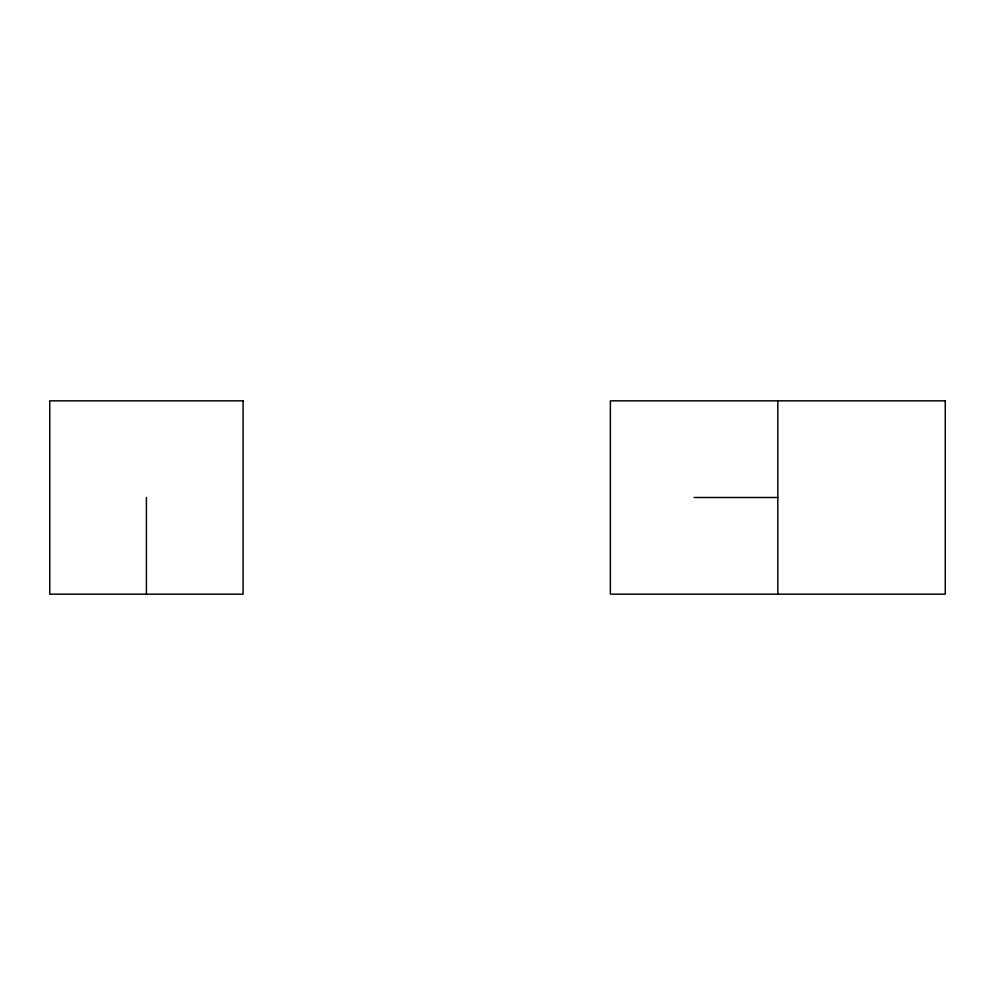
<?xml version="1.0" encoding="UTF-8"?>
<svg xmlns="http://www.w3.org/2000/svg" width="995" height="995" viewBox="0 0 995 995"><rect width="100%" height="100%" fill="white"/><g stroke="black" fill="none" stroke-linecap="round" stroke-linejoin="round"><path stroke-width="1.49" d="M694.1 497.5L777.816 497.5M777.816 400.836L777.816 594.164M146.414 497.5L146.414 594.164M243.091 400.836L49.75 400.836L49.75 594.164L243.091 594.164L243.091 400.836M945.25 400.836L610.37 400.836L610.37 594.164L945.25 594.164L945.25 400.836"/></g></svg>
